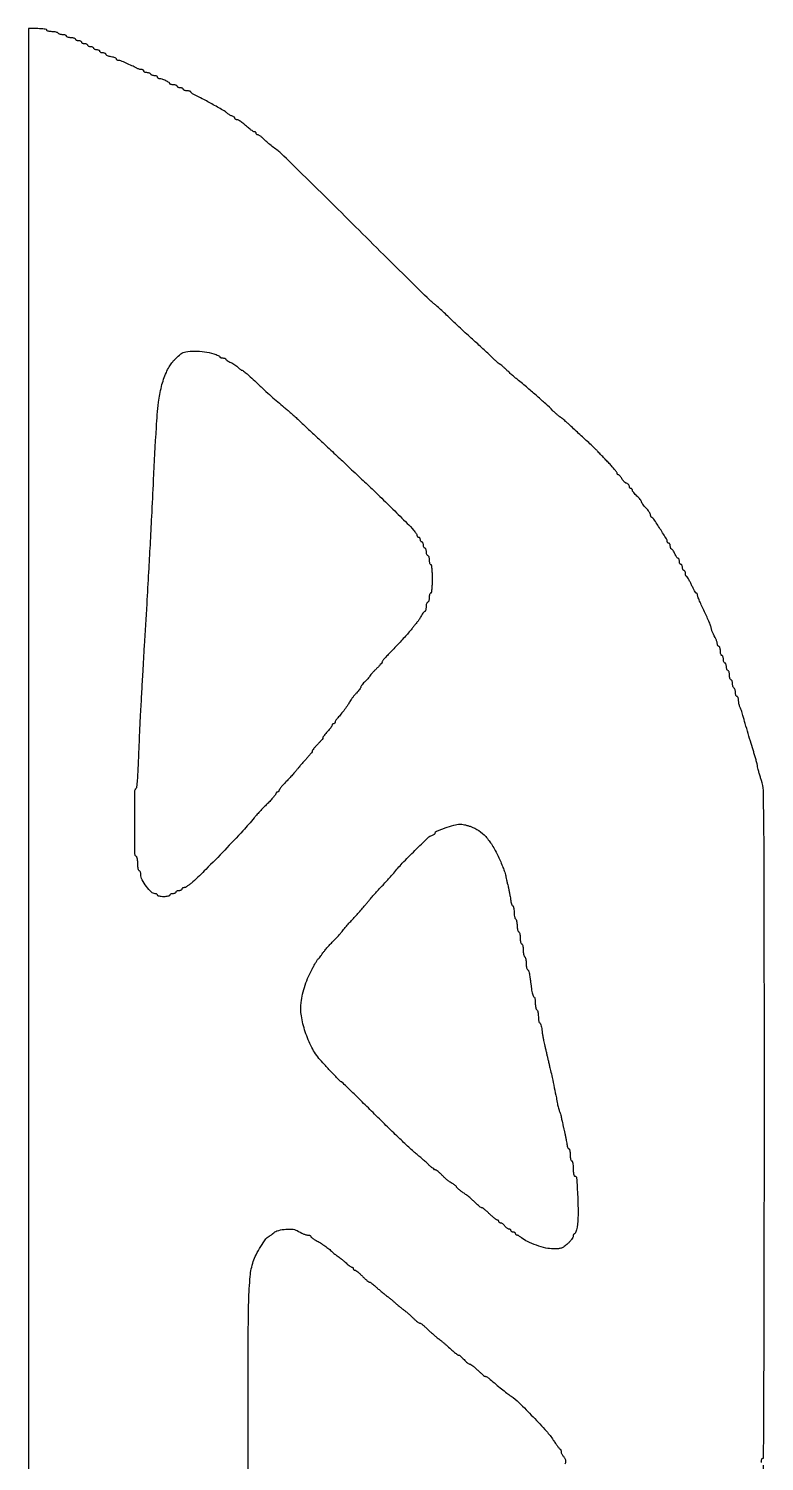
# Model space of a CAD drawing. Extents: x 0 to 485, y 25 to 1913.
# Drawn here: x 0 to 485, y 969 to 1913 of the extents above; entities that cross this region are included whole.
import ezdxf

# ---------------------------------------------------------------- set-up
doc = ezdxf.new("R2010")
doc.units = 0

msp = doc.modelspace()

# ---------------------------------------------------------------- linework, layer by layer
for points in [[(483.073693, 968.234582, -0.048028), (483, 969, -0.048028), (483.073693, 969.765418, -0.068025), (483.29375, 970.4125, -0.088204), (483.618118, 970.848523, -0.191087), (484, 971, 0.41284), (484.495541, 971.493222, 0.00004), (484.748868, 1026.441029, 0.000838), (484.942602, 1094.324865, 0.000295), (485, 1191.764117, 0.000134), (484.962162, 1332.555352, 0.001927), (484.742121, 1382.663376, 0.002458), (484.368937, 1411.016792, 0.083279), (483.137729, 1417.623189, -0.010359), (482.372864, 1419.858332, -0.007618), (481.614741, 1422.364462, -0.007704), (480.969955, 1424.758258, -0.016975), (480.568192, 1426.609072, 0.013939), (480.166157, 1428.516952, 0.005497), (479.511149, 1431.11954, 0.005436), (478.741463, 1433.9178, 0.00677), (477.962929, 1436.5, -0.003185), (476.280661, 1441.938261, -0.0018), (474.307136, 1448.550866, -0.001801), (472.39172, 1455.141592, -0.003351), (470.894145, 1460.5, 0.008813), (470.410955, 1462.158769, 0.008273), (469.859867, 1463.835077, 0.008269), (469.321994, 1465.305377, 0.028031), (468.902536, 1466.236431, -0.045089), (468.556099, 1467.08111, -0.022465), (468.26512, 1468.201147, -0.022099), (468.065922, 1469.396972, -0.030227), (468, 1470.486431, 0.037919), (467.926896, 1471.448995, 0.056821), (467.70625, 1472.261639, 0.074638), (467.382969, 1472.816384, 0.227337), (467, 1473, -0.222681), (466.617207, 1473.179376, -0.076538), (466.29375, 1473.717039, -0.058208), (466.07317, 1474.50628, -0.039081), (466, 1475.440983, 0.037634), (465.926158, 1476.42066, 0.041396), (465.70625, 1477.346475, 0.045439), (465.384508, 1478.093337, 0.130646), (465, 1478.5, -0.130646), (464.615492, 1478.906663, -0.045439), (464.29375, 1479.653525, -0.041396), (464.073842, 1480.57934, -0.037634), (464, 1481.559017, 0.039081), (463.92683, 1482.49372, 0.058208), (463.70625, 1483.282961, 0.076538), (463.382793, 1483.820624, 0.222681), (463, 1484, -0.254951), (462.615738, 1484.209557, -0.06271), (462.29375, 1484.88125, -0.048861), (462.072766, 1485.850749, -0.031626), (462, 1487, 0.031626), (461.927234, 1488.149251, 0.048861), (461.70625, 1489.11875, 0.06271), (461.384262, 1489.790443, 0.254951), (461, 1490, -0.226478), (460.617064, 1490.182831, -0.074992), (460.29375, 1490.734375, -0.057076), (460.073116, 1491.542644, -0.038131), (460, 1492.5, 0.038131), (459.926884, 1493.457356, 0.057076), (459.70625, 1494.265625, 0.074992), (459.382936, 1494.817169, 0.226478), (459, 1495, -0.226478), (458.617064, 1495.182831, -0.074992), (458.29375, 1495.734375, -0.057076), (458.073116, 1496.542644, -0.038131), (458, 1497.5, 0.038131), (457.926884, 1498.457356, 0.057076), (457.70625, 1499.265625, 0.074992), (457.382936, 1499.817169, 0.226478), (457, 1500, -0.254951), (456.615738, 1500.209557, -0.06271), (456.29375, 1500.88125, -0.048861), (456.072766, 1501.850749, -0.031626), (456, 1503, 0.031626), (455.927234, 1504.149251, 0.048861), (455.70625, 1505.11875, 0.06271), (455.384262, 1505.790443, 0.254951), (455, 1506, -0.149454), (454.618641, 1506.116595, -0.098698), (454.29375, 1506.444611, -0.081991), (454.074659, 1506.934903, -0.064244), (454, 1507.513569, 0.048346), (453.930189, 1508.233876, 0.021269), (453.70625, 1509.166041, 0.020814), (453.382878, 1510.142101, 0.026214), (453, 1511.013569, -0.003268), (452.54477, 1511.917851), (452, 1513), (451.45523, 1514.082149, 0.003268), (451, 1514.986431, -0.021865), (450.61625, 1515.839665, -0.019207), (450.289967, 1516.760522, -0.019641), (450.060105, 1517.61483, -0.053393), (449.987122, 1518.236431, 0.093987), (449.818248, 1519.079839, 0.004084), (448.659935, 1521.872258, 0.006826), (447.207127, 1525.16947, 0.004804), (445.487122, 1528.839339, -0.005472), (443.768185, 1532.519728, -0.007645), (442.318092, 1535.849629, -0.004928), (441.176001, 1538.663487, -0.094205), (441, 1539.589339, 0.051176), (440.944582, 1540.129362, 0.07089), (440.779688, 1540.586663, 0.090712), (440.536292, 1540.894803, 0.181087), (440.25, 1541.003557, -0.252497), (439.855014, 1541.219031, -0.010688), (438.985937, 1542.619605, -0.016166), (438.012383, 1544.394667, -0.010555), (437, 1546.5, 0.010555), (435.987617, 1548.605333, 0.016166), (435.014063, 1550.380395, 0.010688), (434.144986, 1551.780969, 0.252497), (433.75, 1551.996443, -0.235946), (433.46246, 1552.141838, -0.070374), (433.220312, 1552.586455, -0.053938), (433.054743, 1553.233754, -0.035676), (433, 1554, 0.048028), (432.926307, 1554.765418, 0.068025), (432.70625, 1555.4125, 0.088204), (432.381882, 1555.848523, 0.191087), (432, 1556, -0.191087), (431.618118, 1556.151477, -0.088204), (431.29375, 1556.5875, -0.068025), (431.073693, 1557.234582, -0.048028), (431, 1558, 0.048028), (430.926307, 1558.765418, 0.068025), (430.70625, 1559.4125, 0.088204), (430.381882, 1559.848523, 0.191087), (430, 1560, -0.191087), (429.618118, 1560.151477, -0.088204), (429.29375, 1560.5875, -0.068025), (429.073693, 1561.234582, -0.048028), (429, 1562, 0.042005), (428.93556, 1562.765706, 0.061586), (428.741888, 1563.4125, 0.080913), (428.457343, 1563.85117, 0.211547), (428.12132, 1564, -0.208074), (427.70534, 1564.180943, -0.033695), (427.135727, 1564.88125, -0.032352), (426.540069, 1565.851056, -0.023358), (426, 1567, 0.023358), (425.459931, 1568.148944, 0.032352), (424.864273, 1569.11875, 0.033695), (424.29466, 1569.819057, 0.208074), (423.87868, 1570, -0.211547), (423.542657, 1570.14883, -0.080913), (423.258112, 1570.5875, -0.061586), (423.06444, 1571.234294, -0.042005), (423, 1572, 0.048028), (422.926307, 1572.765418, 0.068025), (422.70625, 1573.4125, 0.088204), (422.381882, 1573.848523, 0.191087), (422, 1574, -0.106665), (421.618463, 1574.08233, -0.099432), (421.29375, 1574.31575, -0.095979), (421.076064, 1574.664553, -0.091902), (421, 1575.074894, 0.139991), (420.525332, 1576.737021, 0.003675), (416.375453, 1583.302113, 0.003381), (412.107219, 1589.848052, 0.156929), (410.876032, 1590.833333, -0.12203), (410.540747, 1591.065901, -0.064953), (410.257334, 1591.487569, -0.058641), (410.065195, 1592.022393, -0.056999), (410, 1592.592435, 0.121441), (409.816337, 1593.337464, 0.024506), (409.11875, 1594.521527, 0.02454), (408.148457, 1595.850984, 0.020798), (407, 1597.157416, -0.013998), (405.851089, 1598.42907, -0.018464), (404.88125, 1599.653687, -0.016075), (404.156589, 1600.711234, -0.143114), (404, 1601.247104, 0.151164), (403.83839, 1601.769444, 0.018565), (403.11875, 1602.741589, 0.020606), (402.148876, 1603.857332, 0.015666), (401, 1605, -0.018062), (399.851293, 1606.153501, -0.022916), (398.88125, 1607.301978, -0.021819), (398.171812, 1608.312902, -0.143035), (398, 1608.90121, 0.089824), (397.924024, 1609.320713, 0.095294), (397.70625, 1609.67723, 0.099782), (397.381509, 1609.915764, 0.109085), (397, 1610, -0.141874), (396.61866, 1610.110427, -0.099744), (396.29375, 1610.42083, -0.084602), (396.074877, 1610.885024, -0.068054), (396, 1611.432612, 0.114547), (395.862732, 1612.023924, 0.070972), (395.459533, 1612.615932, 0.065222), (394.863497, 1613.118905, 0.065927), (394.160112, 1613.449183, -0.078495), (393.359552, 1613.849815, -0.037127), (392.47027, 1614.59111, -0.03562), (391.635403, 1615.523115, -0.041992), (390.991132, 1616.51657, 0.024205), (390.421381, 1617.467496, 0.031932), (389.808349, 1618.270493, 0.033247), (389.234774, 1618.847571, 0.182479), (388.83102, 1619, -0.122178), (388.514075, 1619.078621, -0.100757), (388.244112, 1619.300136, -0.091247), (388.062751, 1619.631461, -0.079879), (388, 1620.021739, 0.163404), (387.791122, 1620.643821, 0.008313), (386.457812, 1622.345846, 0.012559), (384.76142, 1624.334485, 0.008712), (382.75, 1626.498811, -0.000839), (380.58688, 1628.754099, -0.000836), (378.428772, 1631.019312, -0.000818), (376.549679, 1633.004778, -0.003293), (375.411776, 1634.227072, 0.01507), (374.139678, 1635.530565, 0.002309), (371.519104, 1638.035452, 0.002579), (368.396973, 1640.961894, 0.002234), (365.092525, 1644, -0.000657), (361.728826, 1647.073051, -0.00069), (358.428355, 1650.104687, -0.00066), (355.587288, 1652.728516, -0.003094), (353.964452, 1654.25, 0.008145), (352.817623, 1655.303643, 0.011832), (351.769369, 1656.192188, 0.007507), (350.872182, 1656.894915, 0.163801), (350.560019, 1657, -0.176627), (350.233307, 1657.119129, -0.003762), (348.910949, 1658.248437, -0.008213), (347.379341, 1659.62122, -0.005388), (345.658665, 1661.25, 0.007353), (340.845083, 1665.770767, 0.005078), (335.27035, 1670.751442, 0.004592), (328.970011, 1676.164993, 0.003466), (321.953539, 1682, -0.006135), (320.078045, 1683.576701, -0.00409), (317.966828, 1685.426563, -0.004118), (315.948271, 1687.254674, -0.008053), (314.375844, 1688.75, 0.007879), (313.067283, 1689.995268, 0.011544), (311.874341, 1691.045312, 0.007077), (310.851799, 1691.879901, 0.169182), (310.507018, 1692, -0.177271), (310.152168, 1692.129891, -0.004622), (308.853547, 1693.248437, -0.009207), (307.346057, 1694.621307, -0.006097), (305.664071, 1696.25, 0.006373), (303.483577, 1698.359079, 0.00229), (300.327365, 1701.307813, 0.002271), (296.838259, 1704.50845, 0.002691), (293.511404, 1707.5, -0.00354), (289.940475, 1710.721999, -0.002044), (285.687021, 1714.646875, -0.002042), (281.449951, 1718.621221, -0.003423), (277.925811, 1722, 0.004169), (274.730176, 1725.054687, 0.00427), (271.509154, 1728.03125, 0.004142), (268.670304, 1730.567453, 0.01785), (266.917418, 1732, -0.031275), (264.5579, 1734.036317, -0.000397), (250.447263, 1747.865625, -0.00116), (234.16486, 1763.923097, -0.00076), (215.471851, 1782.5, 0.000814), (196.809974, 1801.041993, 0.001259), (180.627743, 1816.9875, 0.00037), (166.515712, 1830.802718, 0.040355), (164.473271, 1832.5, -0.009885), (161.385571, 1834.762974, -0.009288), (158.323997, 1837.192564, -0.009549), (155.657811, 1839.477214, -0.025731), (153.882705, 1841.22987, 0.031623), (153.180259, 1841.907286, 0.033041), (152.407758, 1842.480024, 0.035025), (151.67834, 1842.880309, 0.108391), (151.132705, 1843, -0.087025), (150.700197, 1843.075852, -0.094286), (150.332732, 1843.29375, -0.100182), (150.086938, 1843.618528, -0.112508), (150, 1844, 0.09787), (149.924573, 1844.381655, 0.097662), (149.709608, 1844.70625, 0.098215), (149.38869, 1844.923616, 0.100219), (149.011431, 1845, -0.105463), (148.497398, 1845.109643, -0.023964), (147.697716, 1845.514062, -0.023779), (146.802184, 1846.080123, -0.021146), (145.927413, 1846.75, -0.000465), (144.935262, 1847.580156, -0.000223), (143.664371, 1848.646516, -0.000222), (142.339642, 1849.76006, -0.000317), (141.165982, 1850.748779, 0.02104), (140.053604, 1851.609677, 0.023768), (138.915945, 1852.337337, 0.023922), (137.900647, 1852.857778, 0.106617), (137.25, 1852.998779, -0.072964), (136.772349, 1853.069331, -0.087549), (136.367188, 1853.273596, -0.100417), (136.096323, 1853.576868, -0.132988), (136, 1853.932612, 0.169771), (135.859183, 1854.335385, 0.058203), (135.414239, 1854.777183, 0.049797), (134.769047, 1855.187158, 0.039827), (134.00592, 1855.498121, -0.033814), (133.14599, 1855.836547, -0.022503), (132.209725, 1856.33298, -0.022683), (131.340792, 1856.899662, -0.040559), (130.691413, 1857.451444, 0.066638), (129.001265, 1858.742498, 0.00227), (121.716085, 1862.862601, 0.004742), (114.482451, 1866.820709, 0.012855), (109.257802, 1869.445035, -0.025395), (108.39868, 1869.903892, -0.033701), (107.671958, 1870.410416, -0.035743), (107.150535, 1870.893782, -0.187502), (107.007802, 1871.25, 0.268668), (106.836419, 1871.538955, 0.055034), (106.267917, 1871.779687, 0.044293), (105.458416, 1871.945529, 0.028394), (104.5, 1872, -0.038131), (103.542644, 1872.073116, -0.057076), (102.734375, 1872.29375, -0.074992), (102.182831, 1872.617064, -0.226478), (102, 1873, 0.191087), (101.848523, 1873.381882, 0.088204), (101.4125, 1873.70625, 0.068025), (100.765418, 1873.926307, 0.048028), (100, 1874, -0.048028), (99.234582, 1874.073693, -0.068025), (98.5875, 1874.29375, -0.088204), (98.151477, 1874.618118, -0.191087), (98, 1875, 0.226478), (97.817169, 1875.382936, 0.074992), (97.265625, 1875.70625, 0.057076), (96.457356, 1875.926884, 0.038131), (95.5, 1876, -0.028394), (94.541584, 1876.054471, -0.044293), (93.732083, 1876.220313, -0.055034), (93.163581, 1876.461045, -0.268668), (92.992198, 1876.75, 0.262796), (92.543235, 1877.526241, 0.020084), (90.332808, 1878.711774, 0.026575), (87.968163, 1879.708728, 0.08668), (86.300635, 1880, -0.07531), (85.803702, 1880.075275, -0.08893), (85.382062, 1880.29375, -0.100706), (85.100198, 1880.618643, -0.129178), (85, 1881, 0.186414), (84.852535, 1881.381787, 0.089706), (84.429836, 1881.70625, 0.069539), (83.801778, 1881.926216, 0.049547), (83.059017, 1882, -0.046881), (82.270704, 1882.074077, -0.046318), (81.50665, 1882.29375, -0.050262), (80.876024, 1882.616444, -0.111412), (80.5, 1883, 0.111412), (80.123976, 1883.383556, 0.050262), (79.49335, 1883.70625, 0.046318), (78.729296, 1883.925923, 0.046881), (77.940983, 1884, -0.049547), (77.198222, 1884.073784, -0.069539), (76.570164, 1884.29375, -0.089706), (76.147465, 1884.618213, -0.186414), (76, 1885, 0.149454), (75.883405, 1885.381359, 0.098698), (75.555389, 1885.70625, 0.081991), (75.065097, 1885.925341, 0.064244), (74.486431, 1886, -0.048334), (73.782455, 1886.068212, -0.023747), (72.907397, 1886.282977, -0.023311), (72.012061, 1886.594433, -0.031289), (71.236431, 1886.963326, 0.015991), (68.02919, 1888.610781, 0.010722), (64.266307, 1890.296147, 0.007198), (60.712465, 1891.737322, 0.092983), (59.312171, 1892, -0.065935), (58.810555, 1892.066437, -0.08318), (58.38545, 1892.261058, -0.099215), (58.101119, 1892.549802, -0.146003), (58, 1892.888709, 0.256887), (57.788462, 1893.273273, 0.037322), (56.971875, 1893.709237, 0.034546), (55.840903, 1894.117868, 0.023055), (54.5, 1894.434022, -0.02478), (53.159217, 1894.755031, -0.036741), (52.028125, 1895.178188, -0.040853), (51.217999, 1895.634646, -0.248969), (51, 1896.045313, 0.198381), (50.849357, 1896.410052, 0.08573), (50.4125, 1896.719561, 0.065694), (49.765527, 1896.929774, 0.045771), (49, 1897, -0.048028), (48.234582, 1897.073693, -0.068025), (47.5875, 1897.29375, -0.088204), (47.151477, 1897.618118, -0.191087), (47, 1898, 0.191087), (46.848523, 1898.381882, 0.088204), (46.4125, 1898.70625, 0.068025), (45.765418, 1898.926307, 0.048028), (45, 1899, -0.048028), (44.234582, 1899.073693, -0.068025), (43.5875, 1899.29375, -0.088204), (43.151477, 1899.618118, -0.191087), (43, 1900, 0.191087), (42.848523, 1900.381882, 0.088204), (42.4125, 1900.70625, 0.068025), (41.765418, 1900.926307, 0.048028), (41, 1901, -0.048028), (40.234582, 1901.073693, -0.068025), (39.5875, 1901.29375, -0.088204), (39.151477, 1901.618118, -0.191087), (39, 1902, 0.191087), (38.848523, 1902.381882, 0.088204), (38.4125, 1902.70625, 0.068025), (37.765418, 1902.926307, 0.048028), (37, 1903, -0.048028), (36.234582, 1903.073693, -0.068025), (35.5875, 1903.29375, -0.088204), (35.151477, 1903.618118, -0.191087), (35, 1904, 0.191087), (34.848523, 1904.381882, 0.088204), (34.4125, 1904.70625, 0.068025), (33.765418, 1904.926307, 0.048028), (33, 1905, -0.048028), (32.234582, 1905.073693, -0.068025), (31.5875, 1905.29375, -0.088204), (31.151477, 1905.618118, -0.191087), (31, 1906, 0.254951), (30.790443, 1906.384262, 0.06271), (30.11875, 1906.70625, 0.048861), (29.149251, 1906.927234, 0.031626), (28, 1907, -0.031626), (26.850749, 1907.072766, -0.048861), (25.88125, 1907.29375, -0.06271), (25.209557, 1907.615738, -0.254951), (25, 1908, 0.222681), (24.820624, 1908.382793, 0.076538), (24.282961, 1908.70625, 0.058208), (23.49372, 1908.92683, 0.039081), (22.559017, 1909, -0.037634), (21.57934, 1909.073842, -0.041396), (20.653525, 1909.29375, -0.045439), (19.906663, 1909.615492, -0.130646), (19.5, 1910, 0.159713), (19.04134, 1910.386693, 0.035556), (18.052725, 1910.70625, 0.033489), (16.803639, 1910.926586, 0.026918), (15.440983, 1911, -0.027497), (14.122516, 1911.072564, -0.043243), (13.010789, 1911.29375, -0.053437), (12.229636, 1911.614478, -0.275259), (12, 1912, 0.339565), (11.696775, 1912.395008, 0.024068), (10.25, 1912.708333, 0.025878), (8.316313, 1912.928566, 0.015416), (6, 1913), (0, 1913), (0, 969), (0, 25)], [(144.71058, 892.42422, -0.000486), (144.636188, 969, -0.000486), (144.71058, 1045.57578, -0.006015), (145.117517, 1074.698596, -0.015326), (146.030963, 1090.805163, -0.057561), (148.061494, 1100.70521, -0.041106), (149.935612, 1105.144615, -0.019226), (153.038804, 1110.563559, -0.015844), (156.353591, 1115.512106, -0.112938), (158.5, 1117.409834, 0.010906), (159.302348, 1117.870156, 0.01195), (160.059375, 1118.351743, 0.01144), (160.685842, 1118.792733, 0.056994), (161, 1119.085463, -0.142076), (163.676289, 1120.845424, -0.045144), (168.392768, 1121.846856, -0.045471), (173.371042, 1121.986844, -0.101246), (177.013569, 1121), (177.917851, 1120.54477), (179, 1120), (180.082149, 1119.45523), (180.986431, 1119, 0.026214), (181.857899, 1118.617122, 0.020814), (182.833959, 1118.29375, 0.021269), (183.766124, 1118.069811, 0.048346), (184.486431, 1118, -0.052941), (185.065507, 1117.938514, -0.072765), (185.555389, 1117.755888, -0.092624), (185.884374, 1117.486112, -0.176613), (186, 1117.16898, 0.193661), (186.163516, 1116.762641, 0.030769), (186.807813, 1116.169469, 0.030271), (187.696865, 1115.531987, 0.022334), (188.75, 1114.933353, -0.018464), (191.551422, 1113.369486, -0.013842), (194.518822, 1111.451721, -0.014009), (197.313325, 1109.416555, -0.022012), (199.581896, 1107.5, 0.012084), (200.61596, 1106.59061, 0.00622), (201.95165, 1105.5, 0.006178), (203.354586, 1104.411321, 0.009285), (204.607093, 1103.5, -0.01192), (205.86982, 1102.571027, -0.007449), (207.30547, 1101.426563, -0.007474), (208.687208, 1100.255964, -0.013475), (209.778446, 1099.25, 0.018979), (210.733783, 1098.388569, 0.023179), (211.692021, 1097.660938, 0.022573), (212.537719, 1097.133121, 0.128914), (213.045455, 1097, -0.103894), (213.409682, 1096.923492, -0.098961), (213.719602, 1096.70625, -0.09673), (213.927296, 1096.38171, -0.094386), (214, 1096, 0.107021), (214.08261, 1095.618468, 0.099487), (214.31678, 1095.29375, 0.09588), (214.666715, 1095.076051, 0.091591), (215.078401, 1095, -0.157214), (215.691652, 1094.80229, -0.01468), (216.968961, 1093.825, -0.017724), (218.449337, 1092.532079, -0.01301), (220, 1091, 0.01124), (221.539924, 1089.467722, 0.015738), (222.987472, 1088.175, 0.012017), (224.231554, 1087.18236, 0.163797), (224.773285, 1087, -0.139268), (225.292596, 1086.852493, -0.017148), (226.283482, 1086.192188, -0.019204), (227.427874, 1085.303106, -0.014778), (228.608302, 1084.25, 0.010576), (230.037177, 1082.953523, 0.004651), (231.979841, 1081.295858, 0.0046), (234.073714, 1079.575084, 0.006154), (236.006616, 1078.055049, -0.004283), (237.842899, 1076.62208, -0.004351), (239.644709, 1075.165257, -0.004235), (241.18969, 1073.87159, -0.017832), (242.081754, 1073.055049, 0.016613), (242.914521, 1072.289049, 0.005534), (244.18249, 1071.222421, 0.005502), (245.61402, 1070.071183, 0.006243), (247.012008, 1069, -0.011778), (248.530955, 1067.809217, -0.006408), (250.34227, 1066.279687, -0.006382), (252.145426, 1064.676272, -0.010059), (253.646921, 1063.25, 0.014915), (254.982914, 1062.005393, 0.019522), (256.279222, 1060.954688, 0.017393), (257.403217, 1060.173597, 0.144118), (257.992982, 1060, -0.156046), (258.611443, 1059.802166, -0.01226), (260.011641, 1058.751563, -0.015749), (261.64335, 1057.377965, -0.011377), (263.376994, 1055.75, 0.007173), (265.195971, 1054.012892, 0.006924), (267.08529, 1052.307812, 0.006868), (268.790092, 1050.852534, 0.025039), (269.928473, 1050, -0.017303), (271.006701, 1049.218244, -0.006615), (272.454029, 1048.059375, -0.006541), (273.99383, 1046.758529, -0.007981), (275.398667, 1045.5, 0.006564), (278.376961, 1042.816624, 0.012663), (280.84199, 1040.761746, 0.009868), (282.822317, 1039.256785, 0.158843), (283.610221, 1039, -0.173107), (283.958911, 1038.875549, -0.00971), (284.848254, 1038.11875, -0.014007), (285.883648, 1037.149363, -0.009735), (287, 1036, 0.018044), (288.153417, 1034.851292, 0.022899), (289.301642, 1033.88125, 0.021795), (290.312258, 1033.171741, 0.143095), (290.900065, 1033, -0.150905), (291.532421, 1032.804701, -0.013701), (292.886034, 1031.825, -0.016784), (294.460689, 1030.532078, -0.012346), (296.119437, 1029, 0.010315), (297.764988, 1027.467683, 0.014499), (299.299233, 1026.175, 0.010683), (300.613296, 1025.176471, 0.158413), (301.156315, 1025, -0.119178), (301.644069, 1024.882066, -0.022003), (302.453082, 1024.420495, -0.022503), (303.370879, 1023.782477, -0.018832), (304.285733, 1023.027217, 0.006255), (307.921359, 1019.868767, 0.006037), (311.677611, 1016.764195, 0.006326), (315.180306, 1014.012061, 0.013058), (318, 1011.968219, -0.043263), (323.337595, 1007.584709, -0.007622), (332.483487, 998.367506, -0.00793), (341.353727, 988.853814, -0.038155), (345.88078, 983, 0.006261), (347.321883, 980.868614, 0.008954), (348.657166, 979.017708, 0.005496), (349.817024, 977.50415, 0.122538), (350.25, 977.166667, -0.134002), (350.537583, 976.931894, -0.057346), (350.779688, 976.494122, -0.051053), (350.94443, 975.939203, -0.046677), (351, 975.345238, 0.078418), (351.10698, 974.667323, 0.03807), (351.440625, 973.853646, 0.036555), (351.925955, 973.040896, 0.043528), (352.5, 972.357143, -0.094006), (353.56457, 970.794155, -0.102981), (353.938057, 969, -0.102981), (353.56457, 967.205845, -0.094006)], [(484.748868, 911.558971, 0.00004), (484.495541, 966.506778, 0.41284)]]:
    msp.add_lwpolyline(points, format="xyb")
for points in [[(122.07016, 1698.73954, -0.016429), (123.575981, 1698.214699, -0.024779), (124.845609, 1697.651098, -0.022016), (125.800359, 1697.115358, -0.259453), (126, 1696.756521, 0.235321), (126.144474, 1696.466548, 0.071297), (126.5875, 1696.222228, 0.054474), (127.23402, 1696.055225, 0.036002), (128, 1696, -0.035971), (128.765981, 1695.944823, -0.054436), (129.4125, 1695.777958, -0.071241), (129.855554, 1695.533846, -0.235453), (130, 1695.244111, 0.224347), (130.175755, 1694.872122, 0.0246), (130.954688, 1694.293582, 0.026279), (132.004991, 1693.668135, 0.018256), (133.25, 1693.069728, -0.024707), (134.612845, 1692.392911, -0.019391), (136.020393, 1691.531641, -0.01978), (137.268925, 1690.626186, -0.044737), (138.117295, 1689.825616, 0.017639), (138.78205, 1689.126541, 0.022791), (139.442009, 1688.536275, 0.021429), (140.022676, 1688.102782, 0.150735), (140.355864, 1688, -0.163448), (141.226736, 1687.707502, -0.011269), (143.288006, 1686.072443, -0.012039), (146.078028, 1683.639129, -0.004175), (149.987195, 1680, 0.003081), (155.258757, 1675.071022, 0.004441), (159.987764, 1670.780847, 0.004975), (164.300947, 1667.013521, 0.00657), (168.309426, 1663.672314, -0.006808), (170.468372, 1661.87102, -0.003672), (173.081159, 1659.596519, -0.003656), (175.709772, 1657.239651, -0.005742), (177.930063, 1655.172314, 0.00178), (180.338957, 1652.893469, 0.000729), (183.624675, 1649.816242, 0.000722), (187.162501, 1646.522123, 0.000924), (190.429705, 1643.5, -0.001198), (193.908318, 1640.27879, -0.000674), (198.115962, 1636.353125, -0.000673), (202.352246, 1632.379332, -0.001102), (205.929268, 1629, 0.000795), (209.574669, 1625.551829, 0.00044), (214.035551, 1621.353125, 0.000439), (218.562303, 1617.107405, 0.000707), (222.426201, 1613.5, -0.004838), (230.297149, 1606.028884, -0.002371), (240.184796, 1596.368703, -0.00185), (249.55902, 1587.054163, -0.01468), (253.75, 1582.605087, -0.018624), (254.611398, 1581.559125, -0.022314), (255.339062, 1580.511471, -0.021758), (255.865951, 1579.588974, -0.119421), (256, 1579.035733, 0.095508), (256.07621, 1578.640403, 0.097045), (256.29375, 1578.304247, 0.098731), (256.618413, 1578.079201, 0.102684), (257, 1578, -0.148195), (257.381354, 1577.884432, -0.098894), (257.70625, 1577.559375, -0.082425), (257.925306, 1577.073457, -0.064853), (258, 1576.5, 0.064853), (258.074694, 1575.926543, 0.082425), (258.29375, 1575.440625, 0.098894), (258.618646, 1575.115568, 0.148195), (259, 1575, -0.191087), (259.381882, 1574.848523, -0.088204), (259.70625, 1574.4125, -0.068025), (259.926307, 1573.765418, -0.048028), (260, 1573, 0.048028), (260.073693, 1572.234582, 0.068025), (260.29375, 1571.5875, 0.088204), (260.618118, 1571.151477, 0.191087), (261, 1571, -0.226478), (261.382936, 1570.817169, -0.074992), (261.70625, 1570.265625, -0.057076), (261.926884, 1569.457356, -0.038131), (262, 1568.5, 0.038131), (262.073116, 1567.542644, 0.057076), (262.29375, 1566.734375, 0.074992), (262.617064, 1566.182831, 0.226478), (263, 1566, -0.254951), (263.384262, 1565.790443, -0.06271), (263.70625, 1565.11875, -0.048861), (263.927234, 1564.149251, -0.031626), (264, 1563, 0.031626), (264.072766, 1561.850749, 0.048861), (264.29375, 1560.88125, 0.06271), (264.615738, 1560.209557, 0.254951), (265, 1560, -0.368504), (265.423816, 1559.638562, -0.013417), (265.723684, 1557.375, -0.017647), (265.933788, 1554.360608, -0.008575), (266, 1550.5, -0.008575), (265.933788, 1546.639392, -0.017647), (265.723684, 1543.625, -0.013417), (265.423816, 1541.361438, -0.368504), (265, 1541, 0.254951), (264.615738, 1540.790443, 0.06271), (264.29375, 1540.11875, 0.048861), (264.072766, 1539.149251, 0.031626), (264, 1538, -0.031626), (263.927234, 1536.850749, -0.048861), (263.70625, 1535.88125, -0.06271), (263.384262, 1535.209557, -0.254951), (263, 1535, 0.254951), (262.615738, 1534.790443, 0.06271), (262.29375, 1534.11875, 0.048861), (262.072766, 1533.149251, 0.031626), (262, 1532, -0.026188), (261.939748, 1530.850429, -0.041399), (261.755888, 1529.88125, -0.050287), (261.489762, 1529.196582, -0.282037), (261.16898, 1529, 0.193066), (260.761879, 1528.83672, 0.030557), (260.165246, 1528.192188, 0.030119), (259.523118, 1527.303134, 0.022236), (258.91898, 1526.25, -0.010786), (258.302339, 1525.115674, -0.010046), (257.623075, 1523.981446, -0.010079), (256.978978, 1522.998003, -0.033225), (256.5, 1522.388964, 0.011314), (255.937808, 1521.735188, 0.001982), (254.9125, 1520.476656, 0.002149), (253.72189, 1518.99031, 0.001928), (252.5, 1517.439158, -0.012678), (250.898919, 1515.494154, -0.003956), (248.40061, 1512.657032, -0.003951), (245.558848, 1509.530954, -0.004352), (242.757397, 1506.550194, 0.00005), (240.065229, 1503.734646, 0.000062), (237.552636, 1501.105727, 0.000051), (235.441185, 1498.895526, 0.000448), (234.507397, 1497.916112, 0.021494), (233.930357, 1497.255103, 0.025044), (233.442798, 1496.578791, 0.0252), (233.093314, 1495.97424, 0.118998), (233, 1495.587712, -0.17228), (232.84092, 1495.139726, -0.008662), (231.825, 1493.93296, -0.013066), (230.532545, 1492.526548, -0.009015), (229, 1491, 0.008205), (227.467353, 1489.478287, 0.012043), (226.175, 1488.086816, 0.007471), (225.149328, 1486.892206, 0.175395), (225, 1486.47961, -0.167465), (224.864336, 1486.08592, -0.011954), (224.11875, 1485.178134, -0.015772), (223.149233, 1484.122831, -0.01121), (222, 1483, 0.015666), (220.851124, 1481.857332, 0.020606), (219.88125, 1480.741589, 0.018565), (219.16161, 1479.769444, 0.151164), (219, 1479.247104, -0.141784), (218.845692, 1478.713878, -0.016611), (218.142619, 1477.678663, -0.01885), (217.199019, 1476.481527, -0.01438), (216.081256, 1475.242442, 0.014903), (214.866206, 1473.892678, 0.011709), (213.628837, 1472.361598, 0.01188), (212.544916, 1470.882834, 0.028365), (211.831256, 1469.72417, -0.025638), (210.412406, 1467.39222, -0.010569), (208.266466, 1464.37998, -0.010619), (205.901718, 1461.341694, -0.017186), (203.75, 1458.873409, 0.024245), (203.080169, 1458.082776, 0.026845), (202.514062, 1457.256564, 0.027615), (202.11245, 1456.506903, 0.109586), (202, 1456, -0.099038), (201.923658, 1455.618362, -0.097945), (201.70625, 1455.29375, -0.097945), (201.381638, 1455.076342, -0.099038), (201, 1455, 0.099968), (200.618375, 1454.922929, 0.098159), (200.29375, 1454.703576, 0.097723), (200.076309, 1454.376024, 0.098116), (200, 1453.990898, -0.140186), (199.839046, 1453.428107, -0.017253), (199.11875, 1452.356077, -0.01931), (198.148845, 1451.118507, -0.014845), (197, 1449.842584, 0.013048), (195.851013, 1448.575687, 0.017484), (194.88125, 1447.365541, 0.014723), (194.151264, 1446.323667, 0.146463), (194, 1445.818353, -0.156882), (193.834877, 1445.305038, -0.012794), (192.971875, 1444.165183, -0.016204), (191.840657, 1442.838475, -0.011741), (190.5, 1441.433333, 0.011742), (189.159344, 1440.028188, 0.016205), (188.028125, 1438.70147, 0.012795), (187.165128, 1437.561604, 0.156879), (187, 1437.048266, -0.154304), (186.833494, 1436.521574, -0.010644), (185.898438, 1435.24897, -0.014365), (184.68652, 1433.761559, -0.010267), (183.25, 1432.165862, 0.006022), (181.637196, 1430.404644, 0.004425), (179.890472, 1428.415278, 0.004472), (178.27098, 1426.503239, 0.009925), (177.079268, 1425.011197, -0.014065), (175.820799, 1423.462048, -0.005094), (173.951028, 1421.332564, -0.005047), (171.855665, 1419.04158, -0.005988), (169.829268, 1416.921888, 0.009384), (167.979126, 1414.960061, 0.013411), (166.418597, 1413.146409, 0.009284), (165.20052, 1411.593456, 0.163064), (165, 1410.994953, -0.099556), (164.923639, 1410.615249, -0.098065), (164.70625, 1410.292268, -0.097822), (164.381646, 1410.075938, -0.098522), (164, 1410, 0.104683), (163.618439, 1409.919229, 0.099103), (163.29375, 1409.689982, 0.09652), (163.076137, 1409.347481, 0.093666), (163, 1408.94462, -0.169866), (162.775872, 1408.303937, -0.008132), (161.310937, 1406.526463, -0.012537), (159.453063, 1404.453111, -0.008631), (157.25, 1402.19462, 0.005174), (154.839867, 1399.757781, 0.004438), (152.352934, 1397.14467, 0.004473), (150.136404, 1394.730963, 0.012781), (148.653603, 1393, -0.015965), (141.290722, 1384.5148, -0.004466), (129.242725, 1371.725416, -0.004573), (116.869421, 1359.05753, -0.013846), (108.13451, 1350.75, -0.016301), (106.429923, 1349.314138, -0.0204), (104.755063, 1348.101562, -0.019051), (103.296628, 1347.211896, -0.128107), (102.483174, 1347, 0.065624), (101.916177, 1346.925261, 0.082965), (101.435682, 1346.70625, 0.099126), (101.11429, 1346.381349, 0.146628), (101, 1346, -0.191087), (100.848523, 1345.618118, -0.088204), (100.4125, 1345.29375, -0.068025), (99.765418, 1345.073693, -0.048028), (99, 1345, 0.048028), (98.234582, 1344.926307, 0.068025), (97.5875, 1344.70625, 0.088204), (97.151477, 1344.381882, 0.191087), (97, 1344, -0.191087), (96.848523, 1343.618118, -0.088204), (96.4125, 1343.29375, -0.068025), (95.765418, 1343.073693, -0.048028), (95, 1343, 0.048028), (94.234582, 1342.926307, 0.068025), (93.5875, 1342.70625, 0.088204), (93.151477, 1342.381882, 0.191087), (93, 1342, -0.295869), (92.748945, 1341.612873, -0.04382), (91.825, 1341.29375, -0.037669), (90.532944, 1341.07239, -0.023598), (89, 1341, -0.023598), (87.467056, 1341.07239, -0.037669), (86.175, 1341.29375, -0.04382), (85.251055, 1341.612873, -0.295869), (85, 1342, 0.154765), (84.879052, 1342.381386, 0.09778), (84.538393, 1342.70625, 0.080164), (84.02945, 1342.925485, 0.061768), (83.428571, 1343, -0.198307), (80.937836, 1344.028297, -0.036721), (77.620795, 1347.853885, -0.038859), (74.835998, 1352.263979, -0.121988), (74, 1355.639547, 0.040456), (73.926752, 1356.543338, 0.059818), (73.70625, 1357.306617, 0.078668), (73.382605, 1357.825444, 0.21734), (73, 1358, -0.308946), (72.611648, 1358.26528, -0.037703), (72.29375, 1359.304539, -0.03416), (72.072294, 1360.738865, -0.021227), (72, 1362.440983, 0.02093), (71.926887, 1364.186816, 0.027868), (71.70625, 1365.758975, 0.027581), (71.388891, 1367.000298, 0.179846), (71, 1367.5, -0.258375), (70.069518, 1369.157518, -0.001178), (69.997432, 1389.838638, -0.001406), (70.031908, 1410.348242, -0.197619), (70.949077, 1412.55, 0.171683), (71.344466, 1413.37937, 0.003962), (71.77159, 1417.774063, 0.008367), (72.149063, 1422.99113, 0.005518), (72.416375, 1429, -0.001856), (72.686041, 1436.258915, -0.000945), (73.076104, 1445.38125, -0.000938), (73.513809, 1454.787629, -0.001406), (73.934547, 1463, -0.000453), (74.657333, 1476.151043, -0.000463), (75.398713, 1489.203673, -0.000304), (76.391986, 1506.229424, -0.000076), (78.03331, 1534, 0.000561), (79.252598, 1554.975429, 0.000901), (80.240403, 1572.871916, 0.00084), (81.210561, 1591.635594, 0.000414), (82.38447, 1615.5, -0.001988), (84.21459, 1650.460221, -0.015344), (85.637896, 1666.785523, -0.032808), (87.577116, 1677.249621, -0.042096), (90.776406, 1686.5, -0.023196), (92.569406, 1690.087282, -0.039204), (94.433398, 1692.881734, -0.035663), (96.835189, 1695.52315, -0.015752), (100.352532, 1698.671384, -0.1397), (103.580593, 1700.116718, -0.035072), (109.389229, 1700.542986, -0.035072), (115.975458, 1700.101195, -0.04138)], [(291.5, 1387.254946, -0.066077), (296.681507, 1384.626064, -0.056585), (301.306653, 1380.614061, -0.048022), (305.524361, 1375.034141, -0.028389), (309.490019, 1367.679489, -0.006965), (311.174858, 1363.945098, -0.007882), (312.684504, 1360.315225, -0.007276), (313.872355, 1357.195618, -0.042393), (314.331665, 1355.5, 0.007555), (314.620611, 1354.03634, 0.003101), (315.054853, 1352.059375, 0.003067), (315.547265, 1349.942533, 0.003927), (316.027867, 1348, -0.009638), (316.505942, 1345.968427, -0.006028), (316.990899, 1343.573438, -0.006049), (317.411813, 1341.201595, -0.010952), (317.690088, 1339.25, 0.01961), (317.951161, 1337.621308, 0.030587), (318.315364, 1336.248437, 0.031067), (318.721407, 1335.239408, 0.289206), (319.100694, 1335, -0.307342), (319.449797, 1334.763028, -0.038452), (319.735829, 1333.842336, -0.03459), (319.934976, 1332.569479, -0.021515), (320, 1331.059017, 0.023552), (320.07325, 1329.50479, 0.030444), (320.29375, 1328.09415, 0.031293), (320.612194, 1326.98041, 0.17067), (321, 1326.5, -0.17067), (321.387806, 1326.01959, -0.031293), (321.70625, 1324.90585, -0.030444), (321.92675, 1323.49521, -0.023552), (322, 1321.940983, 0.023957), (322.072405, 1320.43068, 0.038191), (322.29375, 1319.157664, 0.044731), (322.61304, 1318.248983, 0.293924), (323, 1318, -0.295869), (323.387127, 1317.748945, -0.04382), (323.70625, 1316.825, -0.037669), (323.92761, 1315.532944, -0.023598), (324, 1314, 0.023598), (324.07239, 1312.467056, 0.037669), (324.29375, 1311.175, 0.04382), (324.612873, 1310.251055, 0.295869), (325, 1310, -0.293924), (325.38696, 1309.751017, -0.044731), (325.70625, 1308.842336, -0.038191), (325.927595, 1307.56932, -0.023957), (326, 1306.059017, 0.023552), (326.07325, 1304.50479, 0.030444), (326.29375, 1303.09415, 0.031293), (326.612194, 1301.98041, 0.17067), (327, 1301.5, -0.17067), (327.387806, 1301.01959, -0.031293), (327.70625, 1299.90585, -0.030444), (327.92675, 1298.49521, -0.023552), (328, 1296.940983, 0.021515), (328.065024, 1295.430521, 0.03459), (328.264171, 1294.157664, 0.038452), (328.550203, 1293.236972, 0.307342), (328.899306, 1293, -0.291988), (329.283185, 1292.75493, -0.028179), (329.710895, 1291.678125, -0.028824), (330.103994, 1290.224552, -0.018448), (330.399306, 1288.5), (330.67276, 1286.451466, 0.011158), (331, 1284), (331.32724, 1281.548534, 0.006757), (331.600694, 1279.5, 0.018448), (331.896006, 1277.775448, 0.028824), (332.289105, 1276.321875, 0.028179), (332.716815, 1275.24507, 0.291988), (333.100694, 1275, -0.307342), (333.449797, 1274.763028, -0.038452), (333.735829, 1273.842336, -0.03459), (333.934976, 1272.569479, -0.021515), (334, 1271.059017, 0.023552), (334.07325, 1269.50479, 0.030444), (334.29375, 1268.09415, 0.031293), (334.612194, 1266.98041, 0.17067), (335, 1266.5, -0.17067), (335.387806, 1266.01959, -0.031293), (335.70625, 1264.90585, -0.030444), (335.92675, 1263.49521, -0.023552), (336, 1261.940983, 0.020873), (336.063084, 1260.430481, 0.033629), (336.256376, 1259.157664, 0.03678), (336.533653, 1258.23345, 0.310926), (336.872771, 1258, -0.301998), (337.244853, 1257.75271, -0.024993), (337.660881, 1256.604687, -0.026817), (338.042944, 1255.070503, -0.017001), (338.330106, 1253.25, 0.007624), (338.622488, 1251.140088, 0.00501), (339.020361, 1248.720313, 0.005041), (339.455101, 1246.372169, 0.009674), (339.859032, 1244.5, -0.000588), (340.302481, 1242.611777, -0.000288), (340.862974, 1240.20625, -0.000286), (341.442482, 1237.706129, -0.000416), (341.950584, 1235.5, 0.000574), (342.45942, 1233.293875, 0.000395), (343.041169, 1230.79375, 0.000398), (343.604923, 1228.388237, 0.000811), (344.052265, 1226.5, -0.005529), (345.08753, 1221.938669, -0.001816), (346.512534, 1215.203262, -0.001728), (347.872959, 1208.540191, -0.007153), (348.623364, 1204.5, 0.014211), (348.882836, 1203.205058, 0.010624), (349.23933, 1201.79375, 0.010761), (349.632298, 1200.477806, 0.023993), (350, 1199.5, -0.024192), (350.367263, 1198.522181, -0.010855), (350.758818, 1197.20625, -0.010717), (351.113273, 1195.794943, -0.014335), (351.370331, 1194.5, 0.008725), (351.643844, 1193.036377, 0.003576), (352.063871, 1191.059375, 0.003537), (352.545177, 1188.942539, 0.004522), (353.019903, 1187, -0.007348), (353.49584, 1185.003661, -0.005004), (353.980926, 1182.720313, -0.005043), (354.404753, 1180.507475, -0.010106), (354.686466, 1178.75, 0.022019), (354.952035, 1177.313128, 0.033726), (355.319158, 1176.101562, 0.036163), (355.726236, 1175.223107, 0.272607), (356.105035, 1175, -0.30971), (356.452666, 1174.761825, -0.037346), (356.737104, 1173.825, -0.033955), (356.935305, 1172.533108, -0.02109), (357, 1171, 0.023598), (357.07239, 1169.467056, 0.037669), (357.29375, 1168.175, 0.04382), (357.612873, 1167.251055, 0.295869), (358, 1167, -0.322437), (358.389817, 1166.719449, -0.031449), (358.70625, 1165.53125, -0.03053), (358.927795, 1163.916554, -0.01883), (359, 1162, 0.017211), (359.065993, 1160.083335, 0.028032), (359.268685, 1158.46875, 0.027253), (359.557078, 1157.266489, 0.331633), (359.914673, 1157, -0.3948), (361.226048, 1155.773344, -0.004975), (361.931829, 1143.357535, -0.012932), (362.183956, 1131.336595, -0.039982), (361.496456, 1123.25, -0.019248), (361.160849, 1121.621398, -0.029671), (360.734575, 1120.248437, -0.029495), (360.283287, 1119.236079, -0.280121), (359.894965, 1119, 0.175215), (359.553449, 1118.876532, 0.093013), (359.262896, 1118.525556, 0.07323), (359.066244, 1118.002783, 0.05345), (359, 1117.38487, -0.133402), (358.773549, 1116.551219, -0.026507), (357.914471, 1115.249879, -0.026339), (356.719297, 1113.799242, -0.021859), (355.304583, 1112.38487, -0.024882), (353.042282, 1110.51081, -0.07425), (351.276455, 1109.560233, -0.067982), (349.223838, 1109.123061, -0.018525), (345.903545, 1109, -0.057089), (340.925193, 1109.570272, -0.027165), (334.722545, 1111.370157, -0.02704), (328.831082, 1113.797437, -0.065901), (324.901601, 1116.352223, 0.023059), (324.09227, 1116.982933, 0.025279), (323.252057, 1117.515966, 0.025831), (322.493955, 1117.894529, 0.103235), (321.988569, 1118, -0.100219), (321.61131, 1118.076384, -0.098215), (321.290392, 1118.29375, -0.097662), (321.075427, 1118.618345, -0.09787), (321, 1119, 0.148195), (320.884432, 1119.381354, 0.098894), (320.559375, 1119.70625, 0.082425), (320.073457, 1119.925306, 0.064853), (319.5, 1120, -0.064853), (318.926543, 1120.074694, -0.082425), (318.440625, 1120.29375, -0.098894), (318.115568, 1120.618646, -0.148195), (318, 1121, 0.127083), (317.901479, 1121.381366, 0.10076), (317.624223, 1121.70625, 0.089631), (317.209482, 1121.924656, 0.07663), (316.720759, 1122, -0.115942), (316.128761, 1122.139145, -0.043072), (315.393849, 1122.5875, -0.039803), (314.646083, 1123.234732, -0.038332), (314, 1124, 0.038332), (313.353917, 1124.765268, 0.039803), (312.606151, 1125.4125, 0.043072), (311.871239, 1125.860855, 0.115942), (311.279241, 1126, -0.07663), (310.790518, 1126.075344, -0.089631), (310.375777, 1126.29375, -0.10076), (310.098521, 1126.618634, -0.127083), (310, 1127, 0.098921), (309.923749, 1127.38164, 0.097917), (309.706586, 1127.70625, 0.097972), (309.382344, 1127.923653, 0.099155), (309.001145, 1128, -0.154934), (308.416624, 1128.185579, -0.012075), (307.084946, 1129.175, -0.015569), (305.532159, 1130.467795, -0.011248), (303.880563, 1132, 0.010289), (302.235186, 1133.53232, 0.014468), (300.701473, 1134.825, 0.010643), (299.3879, 1135.823803, 0.158513), (298.846085, 1136, -0.154507), (298.321397, 1136.166101, -0.013754), (297.196969, 1137.004485, -0.016919), (295.890124, 1138.109757, -0.012385), (294.513808, 1139.419525, 0.015902), (292.878261, 1140.954218, 0.008456), (290.763046, 1142.753566, 0.008408), (288.537247, 1144.521151, 0.012926), (286.547142, 1145.967566, -0.010903), (284.804875, 1147.223111, -0.016037), (283.335723, 1148.40708, -0.011314), (282.190241, 1149.438435, -0.206657), (282, 1149.879061, 0.197895), (281.840642, 1150.265926, 0.028542), (281.192187, 1150.848866, 0.028756), (280.30321, 1151.480407, 0.020959), (279.25, 1152.08102, -0.036611), (277.941418, 1152.882508, -0.013752), (276.22928, 1154.184737, -0.013538), (274.43575, 1155.710236, -0.016019), (272.828401, 1157.25, 0.012109), (271.352231, 1158.686399, 0.016675), (269.953974, 1159.898438, 0.013337), (268.750933, 1160.820914, 0.158171), (268.198983, 1161, -0.153056), (267.63907, 1161.175507, -0.012258), (266.374346, 1162.101562, -0.015671), (264.899468, 1163.313583, -0.011366), (263.332476, 1164.75, 0.007586), (261.481305, 1166.472851, 0.00392), (259.117466, 1168.573437, 0.003895), (256.652867, 1170.695564, 0.005895), (254.472303, 1172.5, -0.018906), (251.467453, 1175.121187, -0.001968), (244.672545, 1181.567188, -0.002442), (236.643048, 1189.320089, -0.001953), (228.064575, 1197.75, 0.000712), (219.814307, 1205.897726, 0.001174), (212.815281, 1212.757812, 0.000079), (206.509511, 1218.907502, 0.195617), (206.28213, 1219, -0.202162), (205.673809, 1219.256439, -0.000819), (200.436588, 1224.643819, -0.004499), (195.588075, 1229.738645, -0.011129), (192.152395, 1233.582552, -0.057468), (186.681775, 1241.71236, -0.039237), (182.350605, 1251.983257, -0.039811), (179.765049, 1262.500786, -0.072542), (179.618167, 1271.325867, -0.026785), (180.637607, 1276.873093, -0.021276), (182.308553, 1282.73138, -0.021045), (184.497775, 1288.504114, -0.024276), (187.074491, 1293.796329, -0.005289), (188.323544, 1296.017729, -0.007428), (189.488435, 1297.971422, -0.004688), (190.502652, 1299.582349, -0.094571), (190.899487, 1300, 0.065186), (191.291315, 1300.366901, 0.006365), (192.103759, 1301.38125, 0.007976), (193.041261, 1302.623112, 0.006233), (194.020548, 1304, -0.019795), (195.267808, 1305.656645, -0.008256), (197.07313, 1307.79375, -0.008153), (199.083388, 1310.020905, -0.010458), (201.008136, 1312, 0.007247), (202.873377, 1313.893425, 0.007007), (204.704305, 1315.861183, 0.006948), (206.267239, 1317.637859, 0.025421), (207.182662, 1318.825302, -0.02424), (208.156533, 1320.094752, -0.004707), (210.04467, 1322.281365, -0.004994), (212.297993, 1324.790781, -0.004598), (214.663234, 1327.325302, 0.00573), (217.113428, 1329.962798, 0.004976), (219.621896, 1332.781719, 0.005011), (221.84181, 1335.379026, 0.014639), (223.301584, 1337.229486, -0.015482), (224.753036, 1339.063033, -0.005506), (226.935832, 1341.594478, -0.005458), (229.39429, 1344.322316, -0.006408), (231.785244, 1346.851882, 0.004551), (234.204245, 1349.392156, 0.003716), (236.747402, 1352.152796, 0.003754), (239.050008, 1354.728488, 0.009829), (240.652721, 1356.622396, -0.019754), (246.32038, 1363.05642, -0.007617), (254.66315, 1371.542359, -0.003504), (263.313636, 1379.958444, -0.114832), (265.804284, 1381.437882, 0.030277), (266.644998, 1381.761904, 0.041009), (267.355009, 1382.159405, 0.046665), (267.85483, 1382.568251, 0.200608), (268, 1382.915513, -0.302746), (268.855971, 1384.199623, -0.011543), (274.476308, 1386.391294, -0.019994), (280.276143, 1388.241137, -0.055365), (284.5, 1388.914758, -0.056989), (285.585178, 1388.842679, -0.01316), (287.38125, 1388.466431, -0.013425), (289.439063, 1387.919747, -0.012761)]]:
    msp.add_lwpolyline(points, format="xyb", close=True)

doc.saveas('drawing.dxf')
